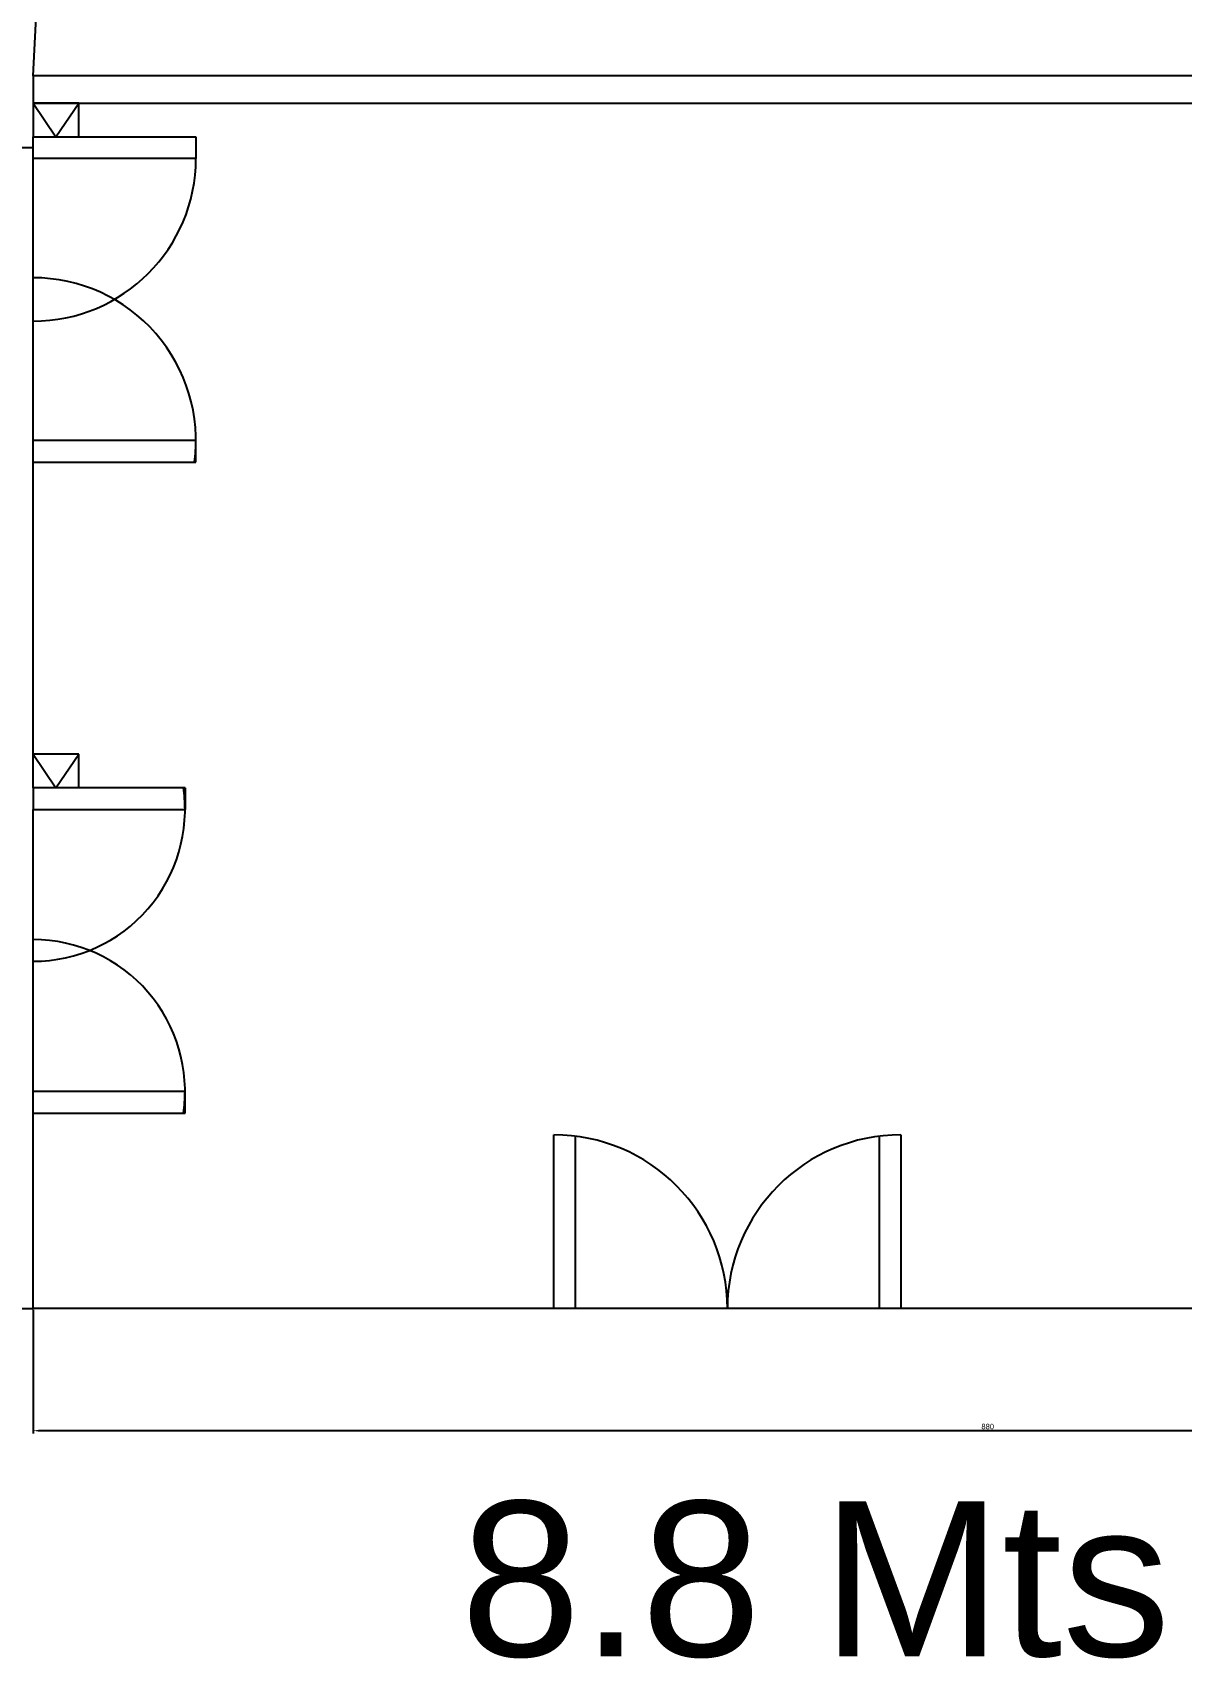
# Model space of a CAD drawing. Header units: millimetres. Extents: x 4980 to 36158, y 679 to 26062.
# Drawn here: x 27693 to 28222, y 1750 to 2499 of the extents above; entities that cross this region are included whole.
import ezdxf

# ---------------------------------------------------------------- set-up
doc = ezdxf.new("R2010")
doc.units = ezdxf.units.MM
doc.styles.get("Standard").update_dxf_attribs({"font": 'arial.ttf'})
doc.dimstyles.new('ISO-25', dxfattribs={"dimtxt": 2.5, "dimasz": 2.5, "dimexe": 1.25, "dimexo": 0.625, "dimtad": 1, "dimtxsty": 'Standard', "dimcen": 2.5, "dimadec": 0, "dimazin": 0, "dimtfac": 1, "dimtmove": 0, "dimatfit": 3, "dimfxl": 1, "dimarcsym": 0})

# ---------------------------------------------------------------- blocks, each defined once
blk = doc.blocks.new('*D51')
at = {"color": 0, "lineweight": -2, "transparency": 16777216}
for p, q in [((27692.97, 1910.79), (27692.97, 1853.83)), ((28572.97, 1910.79), (28572.97, 1853.83)), ((28570.47, 1855.08), (27695.47, 1855.08))]:
    blk.add_line(p, q, dxfattribs=at)
at = {"color": 0, "transparency": 16777216}
for points in [[(27695.47, 1855.5), (27695.47, 1854.67), (27692.97, 1855.08)], [(28570.47, 1855.5), (28570.47, 1854.67), (28572.97, 1855.08)]]:
    blk.add_solid(points, dxfattribs=at)
at = {"layer": 'Defpoints', "color": 0, "transparency": 16777216}
for p in [(27692.97, 1911.41), (28572.97, 1911.41), (27692.97, 1855.08)]:
    blk.add_point(p, dxfattribs=at)
at = {"color": 0, "transparency": 16777216, "insert": (28132.97, 1856.99), "char_height": 2.5, "attachment_point": 5}
blk.add_mtext('880', dxfattribs=at)

msp = doc.modelspace()

# ---------------------------------------------------------------- linework, layer by layer
for p, q in [((27692.975, 2479.412), (27694.475, 2509.412)), ((28446.975, 2479.412), (27692.975, 2479.412)), ((27692.975, 2479.412), (27692.975, 2466.912)), ((27713.975, 2466.912), (27692.975, 2466.912)), ((27692.975, 2466.912), (27692.975, 2451.412)), ((27692.975, 2466.912), (27703.475, 2451.412)), ((27692.975, 2466.912), (28446.975, 2466.912)), ((27703.475, 2451.412), (27713.975, 2466.912)), ((27713.975, 2451.412), (27713.975, 2466.912)), ((27692.975, 2301.412), (27692.975, 2451.412)), ((27692.975, 2451.412), (27767.975, 2451.412)), ((27692.975, 2451.412), (27713.975, 2451.412)), ((27767.975, 2451.412), (27767.975, 2441.412)), ((27659.35, 2446.412), (27692.975, 2446.412)), ((27767.975, 2441.412), (27692.975, 2441.412)), ((27767.975, 2311.412), (27692.975, 2311.412)), ((27767.975, 2301.412), (27767.975, 2311.412)), ((27692.975, 2151.412), (27692.975, 2301.412)), ((27692.975, 2301.412), (27767.975, 2301.412)), ((27692.975, 2166.912), (27703.475, 2151.412)), ((27713.975, 2166.912), (27692.975, 2166.912)), ((27703.475, 2151.412), (27713.975, 2166.912)), ((27713.975, 2151.412), (27713.975, 2166.912)), ((27762.975, 2151.412), (27692.975, 2151.412)), ((27692.975, 2151.412), (27692.975, 2141.412)), ((27762.975, 2151.412), (27762.975, 2141.412)), ((27692.975, 2141.412), (27762.975, 2141.412)), ((27692.975, 2001.412), (27692.975, 2141.412)), ((27762.975, 2011.412), (27692.975, 2011.412)), ((27762.975, 2001.412), (27762.975, 2011.412)), ((27692.975, 1911.412), (27692.975, 2001.412)), ((27692.975, 2001.412), (27762.975, 2001.412)), ((27932.975, 1911.412), (27932.975, 1991.412)), ((27942.975, 1911.412), (27942.975, 1990.785)), ((28082.975, 1990.785), (28082.975, 1911.412)), ((28092.975, 1991.412), (28092.975, 1911.412)), ((27542.975, 1911.412), (27692.975, 1911.412)), ((27932.975, 1911.412), (27692.975, 1911.412)), ((28092.975, 1911.412), (27932.975, 1911.412)), ((28572.975, 1911.412), (28092.975, 1911.412))]:
    msp.add_line(p, q)
for centre, radius, start, end in [((27692.975, 2441.412), 75, 270, 0), ((27692.975, 2311.412), 75, 352.337744, 90), ((27692.975, 2141.412), 70, 270, 8.213211), ((27692.975, 2011.412), 70, 351.786789, 90), ((27932.975, 1911.412), 80, 0, 90), ((28092.975, 1911.412), 80, 90, 180)]:
    msp.add_arc(centre, radius, start, end)

# ---------------------------------------------------------------- texts
msp.add_text('8.8 Mts', height=71.4577).set_placement((27889.919, 1751.125))

# ---------------------------------------------------------------- dimensions: what is measured, and where the dimension line sits
dim = msp.add_linear_dim(base=(27692.975, 1855.084), p1=(28572.975, 1911.412), p2=(27692.975, 1911.412), dimstyle='ISO-25')
dim.commit()
dim.dimension.update_dxf_attribs({"geometry": '*D51', "text_midpoint": (28132.975, 1856.986)})

doc.saveas('drawing.dxf')
